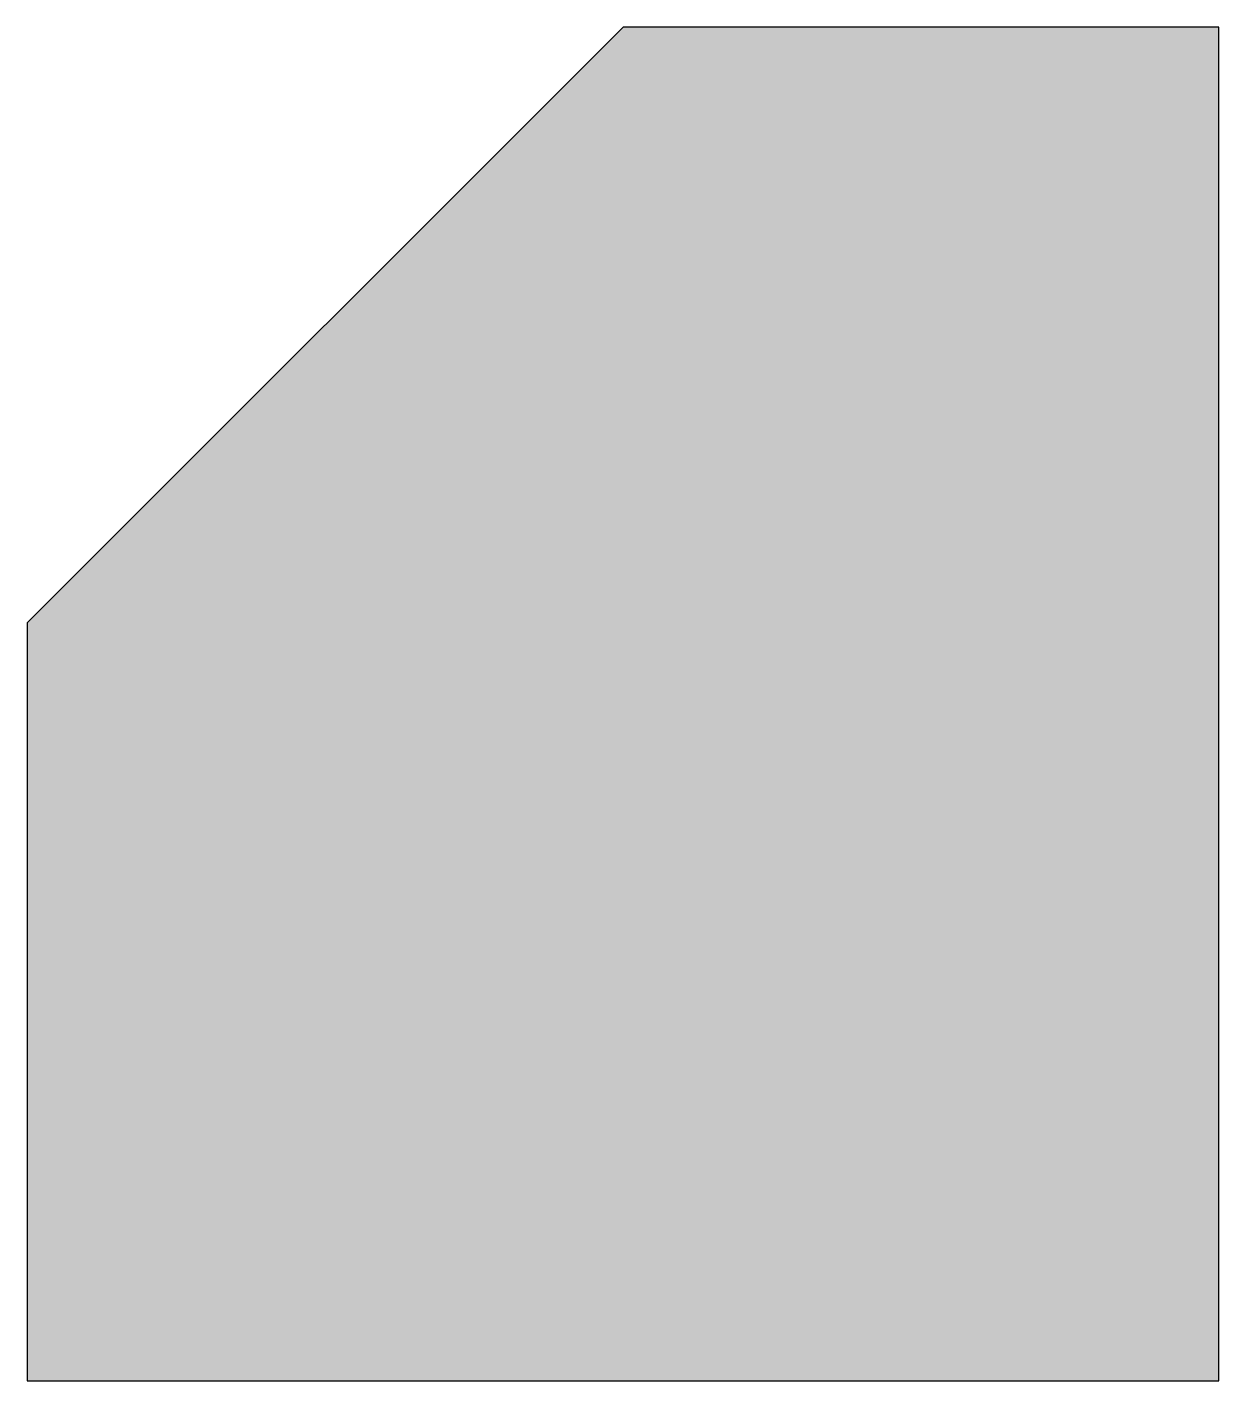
# Model space of a CAD drawing. Header units: metres. Extents: x -0.22 to 0, y -0.25 to 0.
import ezdxf

# ---------------------------------------------------------------- set-up
doc = ezdxf.new("R2010")
doc.units = ezdxf.units.M
doc.header["$LTSCALE"] = 0.2
doc.header["$MEASUREMENT"] = 0
doc.layers.get('0').update_dxf_attribs({"linetype": 'CONTINUOUS'})

msp = doc.modelspace()

# ---------------------------------------------------------------- hatches: boundary and pattern name
h = msp.add_hatch(color=8)
h.dxf.hatch_style = 1
h.paths.add_polyline_path([(0, 0), (-0.11, 0), (-0.22, -0.11), (-0.22, -0.25), (0, -0.25)])

# ---------------------------------------------------------------- linework, layer by layer
at = {"flags": 128}
msp.add_lwpolyline([(-0.22, -0.25), (0, -0.25), (0, 0), (-0.11, 0), (-0.22, -0.11)], close=True, dxfattribs=at)

doc.saveas('drawing.dxf')
